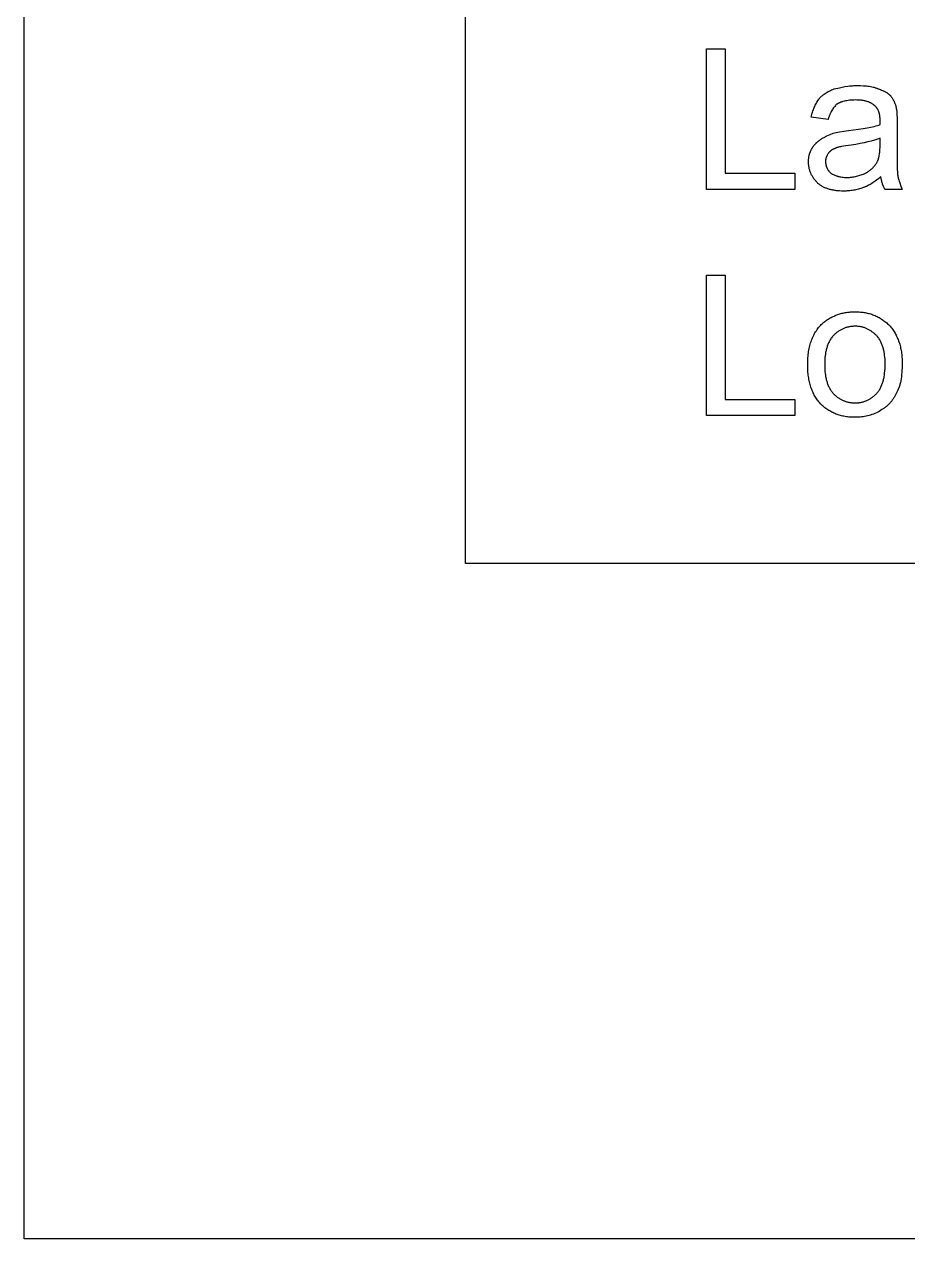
# Model space of a CAD drawing. Header units: millimetres. Extents: x -14161 to 2440, y -3446 to 2468.
# Drawn here: x 0 to 106.6, y 1247.9 to 1394.5 of the extents above; entities that cross this region are included whole.
import ezdxf

# ---------------------------------------------------------------- set-up
doc = ezdxf.new("R2010")
doc.units = ezdxf.units.MM
doc.header["$MEASUREMENT"] = 0
for name, color, linetype in [('CUT', 3, 'Continuous'), ('Default', 7, 'Continuous'), ('text', 1, 'Continuous')]:
    doc.layers.add(name, color=color, linetype=linetype)

msp = doc.modelspace()

# ---------------------------------------------------------------- linework, layer by layer
at = {"layer": 'CUT'}
msp.add_lwpolyline([(53.23, 2423.44), (1547.23, 2423.44), (1547.23, 1329.44), (53.23, 1329.44), (53.23, 2423.44)], dxfattribs=at)
at = {"layer": 'Default'}
msp.add_lwpolyline([(0, 2467.94), (2440, 2467.94), (2440, 1247.94), (0, 1247.94), (0, 2467.94)], dxfattribs=at)
at = {"layer": 'text'}
for points in [[(82.31, 1374.59), (82.31, 1391.54), (84.57, 1391.54), (84.57, 1376.55), (92.99, 1376.55), (92.99, 1374.59), (82.31, 1374.59)], [(103.36, 1376.13), (103.09, 1375.91), (102.82, 1375.7), (102.68, 1375.59), (102.55, 1375.5), (102.41, 1375.4), (102.28, 1375.31), (102.14, 1375.23), (102.01, 1375.15), (101.88, 1375.08), (101.74, 1375.01), (101.67, 1374.98), (101.61, 1374.95), (101.54, 1374.92), (101.47, 1374.89), (101.4, 1374.87), (101.34, 1374.84), (101.27, 1374.82), (101.2, 1374.8), (101.13, 1374.77), (101.07, 1374.74), (100.93, 1374.69), (100.79, 1374.65), (100.64, 1374.61), (100.5, 1374.57), (100.35, 1374.53), (100.21, 1374.51), (100.06, 1374.48), (99.91, 1374.46), (99.76, 1374.44), (99.61, 1374.42), (99.45, 1374.41), (99.3, 1374.4), (99.15, 1374.39), (98.84, 1374.39), (98.59, 1374.39), (98.35, 1374.4), (98.12, 1374.42), (98.01, 1374.43), (97.9, 1374.45), (97.79, 1374.46), (97.68, 1374.48), (97.57, 1374.5), (97.47, 1374.52), (97.37, 1374.54), (97.26, 1374.57), (97.17, 1374.59), (97.07, 1374.62), (96.97, 1374.65), (96.88, 1374.68), (96.79, 1374.72), (96.7, 1374.75), (96.61, 1374.79), (96.52, 1374.83), (96.44, 1374.87), (96.36, 1374.91), (96.28, 1374.95), (96.2, 1375), (96.12, 1375.05), (96.04, 1375.1), (95.97, 1375.15), (95.9, 1375.2), (95.83, 1375.26), (95.76, 1375.31), (95.69, 1375.38), (95.63, 1375.45), (95.57, 1375.52), (95.5, 1375.59), (95.45, 1375.66), (95.39, 1375.73), (95.33, 1375.8), (95.28, 1375.87), (95.23, 1375.95), (95.18, 1376.02), (95.13, 1376.1), (95.09, 1376.17), (95.04, 1376.25), (95, 1376.32), (94.96, 1376.4), (94.93, 1376.48), (94.89, 1376.56), (94.86, 1376.64), (94.83, 1376.72), (94.8, 1376.81), (94.77, 1376.89), (94.75, 1376.97), (94.72, 1377.06), (94.71, 1377.15), (94.69, 1377.23), (94.67, 1377.32), (94.66, 1377.41), (94.65, 1377.5), (94.64, 1377.6), (94.63, 1377.69), (94.63, 1377.78), (94.63, 1377.88), (94.63, 1377.99), (94.63, 1378.11), (94.64, 1378.22), (94.65, 1378.32), (94.66, 1378.43), (94.68, 1378.54), (94.7, 1378.64), (94.71, 1378.69), (94.72, 1378.74), (94.73, 1378.79), (94.75, 1378.84), (94.76, 1378.89), (94.78, 1378.94), (94.79, 1378.99), (94.81, 1379.04), (94.83, 1379.09), (94.85, 1379.14), (94.87, 1379.19), (94.89, 1379.23), (94.91, 1379.28), (94.93, 1379.33), (94.96, 1379.38), (94.99, 1379.43), (95.01, 1379.48), (95.04, 1379.52), (95.1, 1379.62), (95.16, 1379.71), (95.22, 1379.79), (95.27, 1379.87), (95.34, 1379.95), (95.4, 1380.03), (95.43, 1380.06), (95.46, 1380.1), (95.49, 1380.13), (95.53, 1380.17), (95.56, 1380.2), (95.6, 1380.23), (95.63, 1380.26), (95.67, 1380.3), (95.74, 1380.36), (95.82, 1380.42), (95.9, 1380.48), (95.99, 1380.54), (96.08, 1380.59), (96.17, 1380.65), (96.25, 1380.71), (96.33, 1380.76), (96.41, 1380.82), (96.5, 1380.87), (96.58, 1380.91), (96.67, 1380.96), (96.76, 1381.01), (96.85, 1381.05), (97.04, 1381.14), (97.22, 1381.22), (97.61, 1381.37), (97.77, 1381.41), (97.95, 1381.45), (98.38, 1381.53), (98.88, 1381.6), (99.46, 1381.68), (100.67, 1381.84), (101.21, 1381.92), (101.7, 1382), (102.15, 1382.09), (102.36, 1382.14), (102.56, 1382.18), (102.75, 1382.24), (102.93, 1382.29), (103.1, 1382.34), (103.25, 1382.4), (103.25, 1382.91), (103.25, 1383.06), (103.25, 1383.21), (103.24, 1383.28), (103.23, 1383.35), (103.23, 1383.42), (103.22, 1383.49), (103.21, 1383.55), (103.19, 1383.62), (103.18, 1383.68), (103.17, 1383.74), (103.15, 1383.8), (103.14, 1383.86), (103.12, 1383.92), (103.1, 1383.98), (103.08, 1384.03), (103.06, 1384.08), (103.04, 1384.14), (103.01, 1384.19), (102.99, 1384.23), (102.96, 1384.28), (102.95, 1384.3), (102.94, 1384.33), (102.92, 1384.35), (102.91, 1384.37), (102.89, 1384.39), (102.88, 1384.41), (102.86, 1384.43), (102.85, 1384.45), (102.83, 1384.47), (102.82, 1384.49), (102.8, 1384.51), (102.78, 1384.53), (102.77, 1384.55), (102.75, 1384.56), (102.73, 1384.58), (102.71, 1384.6), (102.7, 1384.61), (102.68, 1384.63), (102.66, 1384.64), (102.64, 1384.66), (102.61, 1384.68), (102.59, 1384.7), (102.56, 1384.73), (102.54, 1384.75), (102.51, 1384.77), (102.49, 1384.79), (102.46, 1384.81), (102.43, 1384.84), (102.38, 1384.88), (102.32, 1384.91), (102.26, 1384.95), (102.2, 1384.99), (102.13, 1385.02), (102.07, 1385.05), (102, 1385.08), (101.94, 1385.11), (101.87, 1385.14), (101.8, 1385.16), (101.72, 1385.19), (101.65, 1385.21), (101.58, 1385.23), (101.5, 1385.25), (101.42, 1385.27), (101.34, 1385.28), (101.26, 1385.3), (101.18, 1385.31), (101.09, 1385.33), (101.01, 1385.34), (100.83, 1385.35), (100.65, 1385.37), (100.47, 1385.37), (100.28, 1385.38), (100.09, 1385.37), (99.91, 1385.37), (99.73, 1385.36), (99.56, 1385.34), (99.4, 1385.32), (99.25, 1385.29), (99.1, 1385.27), (98.96, 1385.23), (98.82, 1385.2), (98.75, 1385.18), (98.69, 1385.16), (98.62, 1385.14), (98.56, 1385.12), (98.5, 1385.1), (98.44, 1385.07), (98.39, 1385.05), (98.33, 1385.02), (98.27, 1385), (98.22, 1384.97), (98.17, 1384.95), (98.12, 1384.92), (98.07, 1384.89), (98.02, 1384.86), (97.94, 1384.78), (97.86, 1384.7), (97.79, 1384.61), (97.71, 1384.52), (97.64, 1384.42), (97.57, 1384.31), (97.5, 1384.21), (97.43, 1384.09), (97.36, 1383.97), (97.3, 1383.85), (97.24, 1383.72), (97.21, 1383.66), (97.18, 1383.59), (97.15, 1383.52), (97.13, 1383.45), (97.1, 1383.38), (97.08, 1383.31), (97.05, 1383.24), (97.03, 1383.17), (97.01, 1383.09), (96.99, 1383.01), (94.94, 1383.32), (94.98, 1383.48), (95.02, 1383.63), (95.06, 1383.77), (95.11, 1383.92), (95.16, 1384.06), (95.21, 1384.2), (95.27, 1384.34), (95.32, 1384.48), (95.38, 1384.61), (95.44, 1384.74), (95.51, 1384.87), (95.57, 1385), (95.64, 1385.12), (95.71, 1385.24), (95.79, 1385.36), (95.86, 1385.48), (95.9, 1385.53), (95.94, 1385.57), (95.98, 1385.62), (96.03, 1385.67), (96.07, 1385.71), (96.11, 1385.76), (96.16, 1385.8), (96.21, 1385.84), (96.26, 1385.89), (96.31, 1385.93), (96.36, 1385.97), (96.41, 1386.01), (96.46, 1386.05), (96.52, 1386.09), (96.63, 1386.17), (96.75, 1386.25), (96.87, 1386.32), (97, 1386.39), (97.13, 1386.46), (97.27, 1386.53), (97.41, 1386.59), (97.56, 1386.65), (97.71, 1386.71), (98.35, 1386.86), (98.68, 1386.93), (99.02, 1386.99), (99.37, 1387.05), (99.55, 1387.07), (99.73, 1387.09), (99.92, 1387.1), (100.1, 1387.11), (100.29, 1387.12), (100.48, 1387.12), (100.89, 1387.12), (101.27, 1387.1), (101.45, 1387.09), (101.63, 1387.07), (101.8, 1387.05), (101.96, 1387.03), (102.11, 1387.01), (102.26, 1386.98), (102.41, 1386.94), (102.48, 1386.92), (102.55, 1386.91), (102.61, 1386.88), (102.68, 1386.86), (102.75, 1386.84), (102.81, 1386.82), (102.87, 1386.79), (102.93, 1386.77), (102.99, 1386.74), (103.05, 1386.71), (103.18, 1386.67), (103.31, 1386.63), (103.43, 1386.58), (103.55, 1386.54), (103.66, 1386.49), (103.72, 1386.46), (103.77, 1386.44), (103.82, 1386.41), (103.88, 1386.38), (103.93, 1386.35), (103.97, 1386.33), (104.02, 1386.3), (104.07, 1386.27), (104.11, 1386.24), (104.16, 1386.21), (104.2, 1386.17), (104.24, 1386.14), (104.28, 1386.11), (104.32, 1386.08), (104.36, 1386.04), (104.39, 1386.01), (104.43, 1385.97), (104.46, 1385.94), (104.5, 1385.9), (104.53, 1385.86), (104.56, 1385.83), (104.59, 1385.79), (104.65, 1385.71), (104.7, 1385.63), (104.75, 1385.55), (104.8, 1385.48), (104.85, 1385.4), (104.89, 1385.31), (104.94, 1385.23), (104.97, 1385.15), (105.01, 1385.06), (105.05, 1384.97), (105.08, 1384.87), (105.11, 1384.78), (105.14, 1384.68), (105.16, 1384.57), (105.19, 1384.46), (105.21, 1384.35), (105.21, 1384.33), (105.22, 1384.32), (105.22, 1384.29), (105.23, 1384.25), (105.24, 1384.22), (105.25, 1384.18), (105.25, 1384.14), (105.27, 1384.06), (105.28, 1383.97), (105.28, 1383.87), (105.3, 1383.66), (105.31, 1383.14), (105.31, 1382.5), (105.31, 1379.73), (105.32, 1377.43), (105.33, 1377.01), (105.35, 1376.65), (105.36, 1376.5), (105.38, 1376.36), (105.39, 1376.3), (105.39, 1376.24), (105.4, 1376.19), (105.41, 1376.13), (105.43, 1376.04), (105.45, 1375.94), (105.48, 1375.85), (105.51, 1375.75), (105.56, 1375.56), (105.63, 1375.36), (105.77, 1374.98), (105.92, 1374.59), (103.87, 1374.59), (103.84, 1374.63), (103.82, 1374.67), (103.79, 1374.71), (103.76, 1374.75), (103.74, 1374.79), (103.72, 1374.84), (103.7, 1374.88), (103.68, 1374.92), (103.66, 1374.97), (103.64, 1375.01), (103.62, 1375.05), (103.6, 1375.1), (103.58, 1375.15), (103.57, 1375.19), (103.54, 1375.29), (103.51, 1375.39), (103.48, 1375.49), (103.46, 1375.59), (103.44, 1375.69), (103.4, 1375.91), (103.36, 1376.13)], [(103.25, 1380.76), (102.93, 1380.64), (102.58, 1380.53), (102.2, 1380.41), (101.78, 1380.31), (101.33, 1380.2), (100.84, 1380.11), (100.32, 1380.02), (99.76, 1379.93), (99.13, 1379.86), (98.85, 1379.81), (98.6, 1379.77), (98.48, 1379.74), (98.37, 1379.72), (98.26, 1379.69), (98.16, 1379.66), (98.07, 1379.63), (98.02, 1379.61), (97.98, 1379.6), (97.93, 1379.58), (97.89, 1379.56), (97.85, 1379.54), (97.81, 1379.52), (97.78, 1379.51), (97.76, 1379.5), (97.73, 1379.49), (97.7, 1379.48), (97.67, 1379.47), (97.64, 1379.45), (97.61, 1379.44), (97.58, 1379.43), (97.56, 1379.41), (97.53, 1379.4), (97.5, 1379.38), (97.47, 1379.36), (97.44, 1379.35), (97.42, 1379.33), (97.39, 1379.31), (97.36, 1379.29), (97.34, 1379.27), (97.31, 1379.25), (97.29, 1379.23), (97.26, 1379.21), (97.24, 1379.19), (97.21, 1379.17), (97.19, 1379.14), (97.16, 1379.12), (97.14, 1379.09), (97.12, 1379.07), (97.09, 1379.04), (97.07, 1379.02), (97.05, 1378.99), (97.03, 1378.96), (97.01, 1378.94), (96.99, 1378.91), (96.95, 1378.85), (96.92, 1378.79), (96.89, 1378.73), (96.86, 1378.68), (96.83, 1378.62), (96.82, 1378.59), (96.8, 1378.56), (96.79, 1378.53), (96.78, 1378.5), (96.77, 1378.47), (96.76, 1378.45), (96.75, 1378.42), (96.74, 1378.39), (96.73, 1378.36), (96.73, 1378.33), (96.72, 1378.3), (96.71, 1378.27), (96.71, 1378.24), (96.7, 1378.21), (96.7, 1378.19), (96.69, 1378.16), (96.69, 1378.13), (96.69, 1378.1), (96.69, 1378.07), (96.68, 1378.04), (96.68, 1378.01), (96.68, 1377.98), (96.68, 1377.93), (96.69, 1377.87), (96.69, 1377.82), (96.69, 1377.76), (96.7, 1377.71), (96.71, 1377.66), (96.71, 1377.61), (96.72, 1377.56), (96.73, 1377.51), (96.74, 1377.46), (96.76, 1377.41), (96.77, 1377.37), (96.79, 1377.32), (96.8, 1377.28), (96.82, 1377.23), (96.84, 1377.19), (96.86, 1377.14), (96.88, 1377.1), (96.9, 1377.06), (96.92, 1377.02), (96.95, 1376.98), (96.97, 1376.94), (97, 1376.9), (97.03, 1376.86), (97.06, 1376.82), (97.09, 1376.78), (97.12, 1376.74), (97.16, 1376.7), (97.19, 1376.66), (97.22, 1376.62), (97.3, 1376.55), (97.4, 1376.49), (97.5, 1376.44), (97.6, 1376.38), (97.71, 1376.34), (97.81, 1376.29), (97.93, 1376.25), (97.98, 1376.23), (98.04, 1376.21), (98.1, 1376.19), (98.16, 1376.17), (98.22, 1376.16), (98.28, 1376.14), (98.34, 1376.13), (98.41, 1376.11), (98.47, 1376.1), (98.54, 1376.09), (98.67, 1376.07), (98.81, 1376.05), (98.95, 1376.04), (99.1, 1376.03), (99.25, 1376.03), (99.4, 1376.03), (99.55, 1376.04), (99.7, 1376.05), (99.85, 1376.07), (99.99, 1376.09), (100.14, 1376.11), (100.28, 1376.14), (100.42, 1376.17), (100.56, 1376.21), (100.7, 1376.25), (100.83, 1376.29), (100.97, 1376.34), (101.1, 1376.38), (101.24, 1376.44), (101.51, 1376.55), (101.57, 1376.58), (101.62, 1376.61), (101.68, 1376.64), (101.74, 1376.67), (101.79, 1376.7), (101.84, 1376.74), (101.9, 1376.78), (101.95, 1376.81), (102, 1376.85), (102.05, 1376.89), (102.1, 1376.93), (102.15, 1376.97), (102.2, 1377.02), (102.25, 1377.06), (102.3, 1377.1), (102.34, 1377.15), (102.39, 1377.19), (102.43, 1377.24), (102.48, 1377.29), (102.52, 1377.34), (102.56, 1377.39), (102.6, 1377.44), (102.64, 1377.49), (102.68, 1377.54), (102.72, 1377.59), (102.75, 1377.65), (102.79, 1377.7), (102.82, 1377.76), (102.85, 1377.81), (102.89, 1377.87), (102.92, 1377.93), (102.95, 1377.98), (102.97, 1378.02), (102.98, 1378.06), (103, 1378.11), (103.02, 1378.15), (103.04, 1378.2), (103.05, 1378.25), (103.07, 1378.3), (103.08, 1378.35), (103.1, 1378.4), (103.11, 1378.46), (103.13, 1378.57), (103.16, 1378.69), (103.18, 1378.82), (103.2, 1378.95), (103.21, 1379.09), (103.22, 1379.23), (103.24, 1379.38), (103.25, 1379.7), (103.25, 1380.04), (103.25, 1380.76)], [(82.31, 1347.28), (82.31, 1364.22), (84.57, 1364.22), (84.57, 1349.23), (92.99, 1349.23), (92.99, 1347.28), (82.31, 1347.28)], [(94.53, 1353.44), (94.53, 1353.65), (94.53, 1353.86), (94.54, 1354.06), (94.56, 1354.26), (94.57, 1354.46), (94.59, 1354.65), (94.62, 1354.84), (94.64, 1355.02), (94.67, 1355.2), (94.71, 1355.38), (94.75, 1355.56), (94.79, 1355.73), (94.83, 1355.9), (94.88, 1356.06), (94.93, 1356.22), (94.99, 1356.38), (95.05, 1356.54), (95.11, 1356.69), (95.18, 1356.84), (95.25, 1356.98), (95.32, 1357.12), (95.4, 1357.26), (95.48, 1357.4), (95.57, 1357.53), (95.66, 1357.66), (95.75, 1357.78), (95.84, 1357.91), (95.94, 1358.03), (96.05, 1358.14), (96.15, 1358.26), (96.26, 1358.37), (96.38, 1358.47), (96.48, 1358.56), (96.59, 1358.64), (96.7, 1358.72), (96.8, 1358.8), (96.91, 1358.87), (97.02, 1358.94), (97.13, 1359.01), (97.24, 1359.07), (97.36, 1359.13), (97.47, 1359.19), (97.58, 1359.25), (97.7, 1359.3), (97.82, 1359.35), (97.93, 1359.4), (98.05, 1359.45), (98.17, 1359.49), (98.29, 1359.53), (98.42, 1359.56), (98.54, 1359.6), (98.66, 1359.63), (98.79, 1359.66), (98.92, 1359.69), (99.05, 1359.71), (99.18, 1359.73), (99.31, 1359.75), (99.44, 1359.76), (99.58, 1359.78), (99.71, 1359.79), (99.85, 1359.8), (99.99, 1359.8), (100.28, 1359.81), (100.43, 1359.81), (100.58, 1359.8), (100.73, 1359.79), (100.88, 1359.78), (101.03, 1359.77), (101.17, 1359.75), (101.31, 1359.73), (101.45, 1359.71), (101.59, 1359.68), (101.73, 1359.66), (101.87, 1359.62), (102, 1359.59), (102.13, 1359.55), (102.27, 1359.51), (102.4, 1359.46), (102.52, 1359.41), (102.65, 1359.36), (102.78, 1359.3), (102.9, 1359.24), (103.02, 1359.18), (103.14, 1359.12), (103.26, 1359.05), (103.38, 1358.97), (103.5, 1358.9), (103.61, 1358.82), (103.73, 1358.74), (103.84, 1358.65), (103.95, 1358.56), (104.06, 1358.47), (104.17, 1358.37), (104.28, 1358.27), (104.38, 1358.17), (104.48, 1358.06), (104.57, 1357.95), (104.66, 1357.84), (104.75, 1357.72), (104.83, 1357.61), (104.91, 1357.49), (104.98, 1357.37), (105.06, 1357.24), (105.13, 1357.12), (105.2, 1356.99), (105.26, 1356.86), (105.32, 1356.73), (105.38, 1356.59), (105.44, 1356.46), (105.49, 1356.32), (105.54, 1356.18), (105.59, 1356.03), (105.63, 1355.89), (105.67, 1355.74), (105.71, 1355.59), (105.74, 1355.44), (105.77, 1355.29), (105.8, 1355.13), (105.83, 1354.97), (105.85, 1354.82), (105.87, 1354.65), (105.89, 1354.49), (105.9, 1354.33), (105.91, 1354.16), (105.92, 1353.99), (105.92, 1353.82), (105.92, 1353.65), (105.91, 1353.05), (105.9, 1352.77), (105.88, 1352.49), (105.86, 1352.23), (105.83, 1351.97), (105.8, 1351.73), (105.76, 1351.49), (105.71, 1351.27), (105.69, 1351.16), (105.66, 1351.05), (105.63, 1350.94), (105.6, 1350.84), (105.57, 1350.74), (105.53, 1350.64), (105.5, 1350.55), (105.46, 1350.46), (105.42, 1350.37), (105.38, 1350.28), (105.34, 1350.19), (105.3, 1350.11), (105.25, 1350.03), (105.21, 1349.95), (105.17, 1349.87), (105.13, 1349.78), (105.08, 1349.7), (105.04, 1349.61), (104.99, 1349.53), (104.94, 1349.45), (104.89, 1349.37), (104.84, 1349.3), (104.79, 1349.22), (104.73, 1349.15), (104.68, 1349.07), (104.62, 1349), (104.56, 1348.93), (104.5, 1348.86), (104.44, 1348.79), (104.37, 1348.72), (104.31, 1348.65), (104.24, 1348.59), (104.17, 1348.52), (104.1, 1348.46), (104.03, 1348.4), (103.96, 1348.34), (103.88, 1348.28), (103.81, 1348.22), (103.73, 1348.16), (103.65, 1348.11), (103.57, 1348.05), (103.49, 1348), (103.32, 1347.89), (103.15, 1347.79), (102.98, 1347.7), (102.81, 1347.62), (102.63, 1347.54), (102.46, 1347.47), (102.28, 1347.4), (102.11, 1347.34), (101.93, 1347.29), (101.75, 1347.24), (101.57, 1347.2), (101.39, 1347.17), (101.21, 1347.14), (101.03, 1347.12), (100.84, 1347.1), (100.66, 1347.09), (100.47, 1347.08), (100.28, 1347.08), (100.11, 1347.08), (99.95, 1347.08), (99.8, 1347.09), (99.64, 1347.1), (99.49, 1347.11), (99.34, 1347.13), (99.19, 1347.15), (99.04, 1347.17), (98.9, 1347.2), (98.75, 1347.23), (98.61, 1347.26), (98.48, 1347.3), (98.34, 1347.34), (98.2, 1347.38), (98.07, 1347.43), (97.94, 1347.47), (97.81, 1347.53), (97.68, 1347.58), (97.56, 1347.64), (97.44, 1347.7), (97.31, 1347.77), (97.19, 1347.84), (97.07, 1347.91), (96.96, 1347.99), (96.84, 1348.07), (96.73, 1348.15), (96.61, 1348.23), (96.5, 1348.32), (96.39, 1348.42), (96.28, 1348.51), (96.17, 1348.62), (96.07, 1348.72), (95.97, 1348.83), (95.88, 1348.94), (95.79, 1349.05), (95.71, 1349.16), (95.62, 1349.28), (95.54, 1349.4), (95.47, 1349.52), (95.39, 1349.64), (95.32, 1349.77), (95.26, 1349.9), (95.19, 1350.03), (95.13, 1350.17), (95.07, 1350.31), (95.01, 1350.45), (94.96, 1350.59), (94.91, 1350.73), (94.87, 1350.88), (94.82, 1351.03), (94.78, 1351.19), (94.74, 1351.34), (94.71, 1351.5), (94.68, 1351.66), (94.65, 1351.83), (94.62, 1352), (94.6, 1352.17), (94.58, 1352.34), (94.56, 1352.52), (94.55, 1352.7), (94.53, 1353.06), (94.53, 1353.44)], [(96.58, 1353.44), (96.58, 1353.16), (96.6, 1352.88), (96.61, 1352.62), (96.64, 1352.36), (96.66, 1352.24), (96.67, 1352.12), (96.69, 1352), (96.72, 1351.88), (96.74, 1351.76), (96.77, 1351.65), (96.79, 1351.54), (96.82, 1351.43), (96.86, 1351.32), (96.89, 1351.21), (96.93, 1351.11), (96.97, 1351.01), (97.01, 1350.91), (97.05, 1350.81), (97.1, 1350.72), (97.14, 1350.63), (97.19, 1350.54), (97.25, 1350.45), (97.3, 1350.36), (97.36, 1350.27), (97.42, 1350.19), (97.48, 1350.11), (97.54, 1350.03), (97.61, 1349.95), (97.68, 1349.88), (97.74, 1349.82), (97.81, 1349.76), (97.88, 1349.7), (97.95, 1349.64), (98.02, 1349.58), (98.1, 1349.52), (98.17, 1349.47), (98.24, 1349.42), (98.32, 1349.37), (98.39, 1349.32), (98.47, 1349.28), (98.55, 1349.23), (98.63, 1349.19), (98.71, 1349.15), (98.79, 1349.12), (98.87, 1349.08), (98.95, 1349.05), (99.04, 1349.02), (99.13, 1348.99), (99.21, 1348.96), (99.3, 1348.94), (99.39, 1348.92), (99.48, 1348.9), (99.58, 1348.88), (99.67, 1348.86), (99.77, 1348.85), (99.87, 1348.84), (99.97, 1348.83), (100.07, 1348.83), (100.17, 1348.82), (100.28, 1348.82), (100.37, 1348.82), (100.47, 1348.83), (100.56, 1348.83), (100.65, 1348.84), (100.74, 1348.85), (100.83, 1348.86), (100.92, 1348.88), (101.01, 1348.9), (101.1, 1348.92), (101.18, 1348.94), (101.27, 1348.96), (101.35, 1348.99), (101.43, 1349.02), (101.52, 1349.05), (101.6, 1349.08), (101.68, 1349.12), (101.76, 1349.15), (101.83, 1349.19), (101.91, 1349.23), (101.99, 1349.28), (102.06, 1349.32), (102.14, 1349.37), (102.21, 1349.42), (102.28, 1349.47), (102.36, 1349.52), (102.43, 1349.58), (102.5, 1349.64), (102.57, 1349.7), (102.64, 1349.76), (102.71, 1349.82), (102.78, 1349.88), (102.84, 1349.95), (102.91, 1350.03), (102.97, 1350.11), (103.04, 1350.19), (103.09, 1350.27), (103.15, 1350.36), (103.21, 1350.45), (103.26, 1350.54), (103.31, 1350.63), (103.36, 1350.72), (103.4, 1350.82), (103.44, 1350.92), (103.49, 1351.02), (103.52, 1351.12), (103.56, 1351.22), (103.59, 1351.33), (103.63, 1351.44), (103.66, 1351.55), (103.69, 1351.67), (103.71, 1351.78), (103.74, 1351.9), (103.76, 1352.02), (103.78, 1352.15), (103.8, 1352.28), (103.81, 1352.41), (103.84, 1352.67), (103.86, 1352.95), (103.87, 1353.24), (103.87, 1353.55), (103.87, 1353.81), (103.86, 1354.07), (103.84, 1354.32), (103.81, 1354.57), (103.8, 1354.68), (103.78, 1354.8), (103.76, 1354.92), (103.74, 1355.03), (103.71, 1355.14), (103.69, 1355.25), (103.66, 1355.36), (103.63, 1355.47), (103.59, 1355.58), (103.56, 1355.68), (103.52, 1355.78), (103.49, 1355.88), (103.44, 1355.98), (103.4, 1356.07), (103.36, 1356.17), (103.31, 1356.26), (103.26, 1356.35), (103.21, 1356.44), (103.15, 1356.53), (103.09, 1356.61), (103.04, 1356.69), (102.97, 1356.78), (102.91, 1356.86), (102.84, 1356.93), (102.78, 1357), (102.71, 1357.06), (102.64, 1357.13), (102.57, 1357.19), (102.5, 1357.25), (102.43, 1357.3), (102.36, 1357.36), (102.28, 1357.41), (102.21, 1357.46), (102.14, 1357.51), (102.06, 1357.56), (101.99, 1357.61), (101.91, 1357.65), (101.83, 1357.69), (101.76, 1357.73), (101.68, 1357.77), (101.6, 1357.8), (101.52, 1357.84), (101.43, 1357.87), (101.35, 1357.9), (101.27, 1357.92), (101.18, 1357.95), (101.1, 1357.97), (101.01, 1357.99), (100.92, 1358.01), (100.83, 1358.02), (100.74, 1358.03), (100.65, 1358.04), (100.56, 1358.05), (100.47, 1358.06), (100.37, 1358.06), (100.28, 1358.06), (100.17, 1358.06), (100.07, 1358.06), (99.97, 1358.05), (99.87, 1358.04), (99.77, 1358.03), (99.67, 1358.02), (99.58, 1358.01), (99.48, 1357.99), (99.39, 1357.97), (99.3, 1357.95), (99.21, 1357.92), (99.13, 1357.9), (99.04, 1357.87), (98.95, 1357.84), (98.87, 1357.8), (98.79, 1357.77), (98.71, 1357.73), (98.63, 1357.69), (98.55, 1357.65), (98.47, 1357.61), (98.39, 1357.56), (98.32, 1357.51), (98.24, 1357.46), (98.17, 1357.41), (98.1, 1357.36), (98.02, 1357.3), (97.95, 1357.25), (97.88, 1357.19), (97.81, 1357.13), (97.74, 1357.06), (97.68, 1357), (97.61, 1356.93), (97.54, 1356.86), (97.48, 1356.78), (97.42, 1356.69), (97.36, 1356.61), (97.3, 1356.53), (97.25, 1356.44), (97.19, 1356.35), (97.14, 1356.26), (97.1, 1356.17), (97.05, 1356.07), (97.01, 1355.97), (96.97, 1355.87), (96.93, 1355.77), (96.89, 1355.67), (96.86, 1355.56), (96.82, 1355.46), (96.79, 1355.35), (96.77, 1355.24), (96.74, 1355.12), (96.72, 1355.01), (96.69, 1354.89), (96.67, 1354.77), (96.66, 1354.65), (96.64, 1354.52), (96.61, 1354.27), (96.6, 1354), (96.58, 1353.73), (96.58, 1353.44)]]:
    msp.add_lwpolyline(points, dxfattribs=at)

doc.saveas('drawing.dxf')
